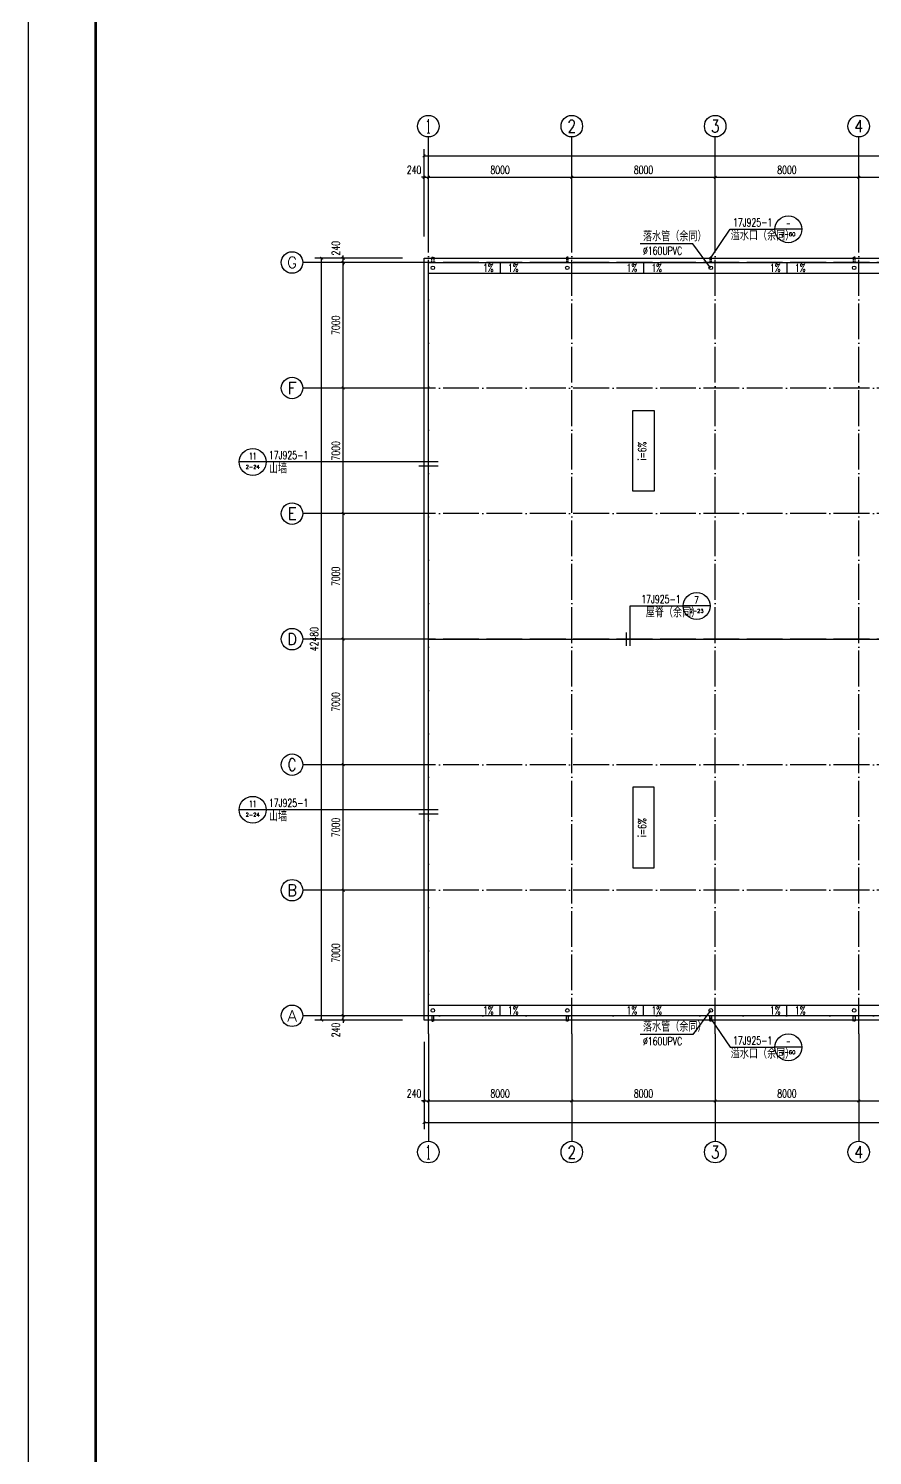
# Model space of a CAD drawing. Extents: x 170967 to 297117, y -33682 to 593582.
# Drawn here: x 170967 to 218036, y 214793 to 294351 of the extents above; entities that cross this region are included whole.
import ezdxf
from ezdxf.enums import TextEntityAlignment as Align

# ---------------------------------------------------------------- set-up
doc = ezdxf.new("R2010")
doc.units = 0
doc.header["$LTSCALE"] = 1000
doc.header["$MEASUREMENT"] = 0
doc.linetypes.add('DASH', pattern=[0.35, 0.25, -0.1])
doc.linetypes.add('DOTE', pattern=[2.42, 2, -0.2, 0.02, -0.2])
doc.layers.get('Defpoints').update_dxf_attribs({"color": 250})
for name, color, linetype in [('0 - 屋顶', 150, 'Continuous'), ('0-建筑立面', 255, 'Continuous'), ('2D_ROOF', 150, 'Continuous'), ('AXIS', 171, 'Continuous'), ('AXIS_TEXT', 7, 'Continuous'), ('DIM_IDEN', 150, 'Continuous'), ('DIM_LEAD', 171, 'Continuous'), ('DIM_SYMB', 171, 'Continuous'), ('DOTE', 14, 'DOTE'), ('PUB_TEXT', 7, 'Continuous'), ('ROOF', 150, 'Continuous'), ('TK', 4, 'Continuous')]:
    doc.layers.add(name, color=color, linetype=linetype)
doc.styles.add('_TCH_AXIS', font='COMPLEX', dxfattribs={"bigfont": 'GBCBIG'})
doc.styles.add('_TCH_DIM', font='SIMPLEX', dxfattribs={"bigfont": 'GBCBIG'})
doc.styles.add('_TCH_DIM_T3', font='SIMPLEX', dxfattribs={"width": 0.705882, "bigfont": 'GBCBIG'})
doc.styles.add('_TCH_LABEL', font='COMPLEX', dxfattribs={"bigfont": 'GBCBIG'})
doc.styles.add('COMPLEX', font='COMPLEX')
doc.dimstyles.new('_TCH_ARCH&&150', dxfattribs={"dimtxt": 446.25, "dimasz": 150, "dimexe": 375, "dimexo": 450, "dimgap": 189.375, "dimtad": 1, "dimdec": 0, "dimzin": 0, "dimdsep": 46, "dimtxsty": '_TCH_DIM_T3', "dimblk": 'ARCHTICK', "dimcen": 0.09, "dimclrt": 7, "dimazin": 2, "dimtfac": 1, "dimtdec": 0, "dimtix": 1, "dimtmove": 2, "dimatfit": 3, "dimfxl": 0, "dimtolj": 1, "dimtzin": 0, "dimarcsym": 0})

# ---------------------------------------------------------------- blocks, each defined once
blk = doc.blocks.new('GeYuanFrame_12877651', base_point=(20.09, 4.53))
at = {"layer": 'TK'}
blk.add_lwpolyline([(20.09, 4.53), (20.09, 598.53), (861.09, 598.53), (861.09, 4.53)], close=True, dxfattribs=at)
at = {"layer": 'TK', "const_width": 1}
blk.add_lwpolyline([(45.09, 588.53), (851.09, 588.53), (851.09, 14.53), (45.09, 14.53)], close=True, dxfattribs=at)
blk = doc.blocks.new('_AXISO')
blk.add_circle((0, 0), 0.5)
at = {"layer": 'AXIS_TEXT', "style": 'COMPLEX', "width": 1.041667}
blk.add_attdef('A', text='', height=0.56, dxfattribs=at).set_placement((-0.25, -0.28), (0.25, -0.28), align=Align.FIT)
blk = doc.blocks.new('_ArchTick')
at = {"color": 0, "linetype": 'ByBlock', "const_width": 0.4}
blk.add_lwpolyline([(-0.5, -0.5), (0.5, 0.5)], dxfattribs=at)
blk = doc.blocks.new('*D302')
at = {"layer": 'AXIS', "color": 0, "lineweight": -2}
for p, q in [((193026, 237858), (193026, 232983)), ((265506, 237858), (265506, 232983)), ((193026, 233358), (265506, 233358))]:
    blk.add_line(p, q, dxfattribs=at)
at = {"layer": 'Defpoints', "color": 0}
for p in [(193026, 238308), (265506, 238308), (265506, 233358)]:
    blk.add_point(p, dxfattribs=at)
at = {"layer": 'AXIS', "color": 0, "lineweight": -2, "xscale": 150, "yscale": 150, "zscale": 150, "rotation": 180}
blk.add_blockref('_ArchTick', (193026, 233358), dxfattribs=at)
at = {"layer": 'AXIS', "color": 0, "lineweight": -2, "xscale": 150, "yscale": 150, "zscale": 150}
blk.add_blockref('_ArchTick', (265506, 233358), dxfattribs=at)
at = {"layer": 'AXIS', "color": 7, "insert": (229266, 233770), "char_height": 446.2, "attachment_point": 5, "style": '_TCH_DIM_T3'}
blk.add_mtext('\\A1;72480', dxfattribs=at)
blk = doc.blocks.new('*D303')
at = {"layer": 'AXIS', "color": 0, "lineweight": -2}
for p, q in [((193026, 237858), (193026, 234183)), ((193266, 237858), (193266, 234183)), ((193026, 234558), (192876, 234558)), ((193026, 234558), (193266, 234558)), ((193266, 234558), (193416, 234558))]:
    blk.add_line(p, q, dxfattribs=at)
at = {"layer": 'Defpoints', "color": 0}
for p in [(193026, 238308), (193266, 238308), (193266, 234558)]:
    blk.add_point(p, dxfattribs=at)
at = {"layer": 'AXIS', "color": 0, "lineweight": -2, "xscale": 150, "yscale": 150, "zscale": 150}
blk.add_blockref('_ArchTick', (193026, 234558), dxfattribs=at)
at = {"layer": 'AXIS', "color": 0, "lineweight": -2, "xscale": 150, "yscale": 150, "zscale": 150, "rotation": 180}
blk.add_blockref('_ArchTick', (193266, 234558), dxfattribs=at)
at = {"layer": 'AXIS', "color": 7, "insert": (192471, 234970), "char_height": 446.2, "attachment_point": 5, "style": '_TCH_DIM_T3'}
blk.add_mtext('\\A1;240', dxfattribs=at)
blk = doc.blocks.new('*D304')
at = {"layer": 'AXIS', "color": 0, "lineweight": -2}
for p, q in [((193266, 237858), (193266, 234183)), ((201266, 237858), (201266, 234183)), ((193266, 234558), (201266, 234558))]:
    blk.add_line(p, q, dxfattribs=at)
at = {"layer": 'Defpoints', "color": 0}
for p in [(193266, 238308), (201266, 238308), (201266, 234558)]:
    blk.add_point(p, dxfattribs=at)
at = {"layer": 'AXIS', "color": 0, "lineweight": -2, "xscale": 150, "yscale": 150, "zscale": 150, "rotation": 180}
blk.add_blockref('_ArchTick', (193266, 234558), dxfattribs=at)
at = {"layer": 'AXIS', "color": 0, "lineweight": -2, "xscale": 150, "yscale": 150, "zscale": 150}
blk.add_blockref('_ArchTick', (201266, 234558), dxfattribs=at)
at = {"layer": 'AXIS', "color": 7, "insert": (197266, 234970), "char_height": 446.2, "attachment_point": 5, "style": '_TCH_DIM_T3'}
blk.add_mtext('\\A1;8000', dxfattribs=at)
blk = doc.blocks.new('*D305')
at = {"layer": 'AXIS', "color": 0, "lineweight": -2}
for p, q in [((201266, 237858), (201266, 234183)), ((209266, 237858), (209266, 234183)), ((201266, 234558), (209266, 234558))]:
    blk.add_line(p, q, dxfattribs=at)
at = {"layer": 'Defpoints', "color": 0}
for p in [(201266, 238308), (209266, 238308), (209266, 234558)]:
    blk.add_point(p, dxfattribs=at)
at = {"layer": 'AXIS', "color": 0, "lineweight": -2, "xscale": 150, "yscale": 150, "zscale": 150, "rotation": 180}
blk.add_blockref('_ArchTick', (201266, 234558), dxfattribs=at)
at = {"layer": 'AXIS', "color": 0, "lineweight": -2, "xscale": 150, "yscale": 150, "zscale": 150}
blk.add_blockref('_ArchTick', (209266, 234558), dxfattribs=at)
at = {"layer": 'AXIS', "color": 7, "insert": (205266, 234970), "char_height": 446.2, "attachment_point": 5, "style": '_TCH_DIM_T3'}
blk.add_mtext('\\A1;8000', dxfattribs=at)
blk = doc.blocks.new('*D306')
at = {"layer": 'AXIS', "color": 0, "lineweight": -2}
for p, q in [((209266, 237858), (209266, 234183)), ((217266, 237858), (217266, 234183)), ((209266, 234558), (217266, 234558))]:
    blk.add_line(p, q, dxfattribs=at)
at = {"layer": 'Defpoints', "color": 0}
for p in [(209266, 238308), (217266, 238308), (217266, 234558)]:
    blk.add_point(p, dxfattribs=at)
at = {"layer": 'AXIS', "color": 0, "lineweight": -2, "xscale": 150, "yscale": 150, "zscale": 150, "rotation": 180}
blk.add_blockref('_ArchTick', (209266, 234558), dxfattribs=at)
at = {"layer": 'AXIS', "color": 0, "lineweight": -2, "xscale": 150, "yscale": 150, "zscale": 150}
blk.add_blockref('_ArchTick', (217266, 234558), dxfattribs=at)
at = {"layer": 'AXIS', "color": 7, "insert": (213266, 234970), "char_height": 446.2, "attachment_point": 5, "style": '_TCH_DIM_T3'}
blk.add_mtext('\\A1;8000', dxfattribs=at)
blk = doc.blocks.new('*D307')
at = {"layer": 'AXIS', "color": 0, "lineweight": -2}
for p, q in [((217266, 237858), (217266, 234183)), ((225266, 237858), (225266, 234183)), ((217266, 234558), (225266, 234558))]:
    blk.add_line(p, q, dxfattribs=at)
at = {"layer": 'Defpoints', "color": 0}
for p in [(217266, 238308), (225266, 238308), (225266, 234558)]:
    blk.add_point(p, dxfattribs=at)
at = {"layer": 'AXIS', "color": 0, "lineweight": -2, "xscale": 150, "yscale": 150, "zscale": 150, "rotation": 180}
blk.add_blockref('_ArchTick', (217266, 234558), dxfattribs=at)
at = {"layer": 'AXIS', "color": 0, "lineweight": -2, "xscale": 150, "yscale": 150, "zscale": 150}
blk.add_blockref('_ArchTick', (225266, 234558), dxfattribs=at)
at = {"layer": 'AXIS', "color": 7, "insert": (221266, 234970), "char_height": 446.2, "attachment_point": 5, "style": '_TCH_DIM_T3'}
blk.add_mtext('\\A1;8000', dxfattribs=at)
blk = doc.blocks.new('*D314')
at = {"layer": 'AXIS', "color": 0, "lineweight": -2}
for p, q in [((193026, 282758), (193026, 287633)), ((193026, 287258), (265506, 287258)), ((265506, 282758), (265506, 287633))]:
    blk.add_line(p, q, dxfattribs=at)
at = {"layer": 'Defpoints', "color": 0}
for p in [(265506, 287258), (193026, 282308), (265506, 282308)]:
    blk.add_point(p, dxfattribs=at)
at = {"layer": 'AXIS', "color": 0, "lineweight": -2, "xscale": 150, "yscale": 150, "zscale": 150, "rotation": 180}
blk.add_blockref('_ArchTick', (193026, 287258), dxfattribs=at)
at = {"layer": 'AXIS', "color": 0, "lineweight": -2, "xscale": 150, "yscale": 150, "zscale": 150}
blk.add_blockref('_ArchTick', (265506, 287258), dxfattribs=at)
at = {"layer": 'AXIS', "color": 7, "insert": (229266, 287670), "char_height": 446.2, "attachment_point": 5, "style": '_TCH_DIM_T3'}
blk.add_mtext('\\A1;72480', dxfattribs=at)
blk = doc.blocks.new('*D315')
at = {"layer": 'AXIS', "color": 0, "lineweight": -2}
for p, q in [((193026, 282758), (193026, 286433)), ((193266, 282758), (193266, 286433)), ((193026, 286058), (192876, 286058)), ((193026, 286058), (193266, 286058)), ((193266, 286058), (193416, 286058))]:
    blk.add_line(p, q, dxfattribs=at)
at = {"layer": 'Defpoints', "color": 0}
for p in [(193266, 286058), (193026, 282308), (193266, 282308)]:
    blk.add_point(p, dxfattribs=at)
at = {"layer": 'AXIS', "color": 0, "lineweight": -2, "xscale": 150, "yscale": 150, "zscale": 150}
blk.add_blockref('_ArchTick', (193026, 286058), dxfattribs=at)
at = {"layer": 'AXIS', "color": 0, "lineweight": -2, "xscale": 150, "yscale": 150, "zscale": 150, "rotation": 180}
blk.add_blockref('_ArchTick', (193266, 286058), dxfattribs=at)
at = {"layer": 'AXIS', "color": 7, "insert": (192471, 286470), "char_height": 446.2, "attachment_point": 5, "style": '_TCH_DIM_T3'}
blk.add_mtext('\\A1;240', dxfattribs=at)
blk = doc.blocks.new('*D316')
at = {"layer": 'AXIS', "color": 0, "lineweight": -2}
for p, q in [((193266, 282758), (193266, 286433)), ((201266, 282758), (201266, 286433)), ((193266, 286058), (201266, 286058))]:
    blk.add_line(p, q, dxfattribs=at)
at = {"layer": 'Defpoints', "color": 0}
for p in [(201266, 286058), (193266, 282308), (201266, 282308)]:
    blk.add_point(p, dxfattribs=at)
at = {"layer": 'AXIS', "color": 0, "lineweight": -2, "xscale": 150, "yscale": 150, "zscale": 150, "rotation": 180}
blk.add_blockref('_ArchTick', (193266, 286058), dxfattribs=at)
at = {"layer": 'AXIS', "color": 0, "lineweight": -2, "xscale": 150, "yscale": 150, "zscale": 150}
blk.add_blockref('_ArchTick', (201266, 286058), dxfattribs=at)
at = {"layer": 'AXIS', "color": 7, "insert": (197266, 286470), "char_height": 446.2, "attachment_point": 5, "style": '_TCH_DIM_T3'}
blk.add_mtext('\\A1;8000', dxfattribs=at)
blk = doc.blocks.new('*D317')
at = {"layer": 'AXIS', "color": 0, "lineweight": -2}
for p, q in [((201266, 282758), (201266, 286433)), ((209266, 282758), (209266, 286433)), ((201266, 286058), (209266, 286058))]:
    blk.add_line(p, q, dxfattribs=at)
at = {"layer": 'Defpoints', "color": 0}
for p in [(209266, 286058), (201266, 282308), (209266, 282308)]:
    blk.add_point(p, dxfattribs=at)
at = {"layer": 'AXIS', "color": 0, "lineweight": -2, "xscale": 150, "yscale": 150, "zscale": 150, "rotation": 180}
blk.add_blockref('_ArchTick', (201266, 286058), dxfattribs=at)
at = {"layer": 'AXIS', "color": 0, "lineweight": -2, "xscale": 150, "yscale": 150, "zscale": 150}
blk.add_blockref('_ArchTick', (209266, 286058), dxfattribs=at)
at = {"layer": 'AXIS', "color": 7, "insert": (205266, 286470), "char_height": 446.2, "attachment_point": 5, "style": '_TCH_DIM_T3'}
blk.add_mtext('\\A1;8000', dxfattribs=at)
blk = doc.blocks.new('*D318')
at = {"layer": 'AXIS', "color": 0, "lineweight": -2}
for p, q in [((209266, 282758), (209266, 286433)), ((217266, 282758), (217266, 286433)), ((209266, 286058), (217266, 286058))]:
    blk.add_line(p, q, dxfattribs=at)
at = {"layer": 'Defpoints', "color": 0}
for p in [(217266, 286058), (209266, 282308), (217266, 282308)]:
    blk.add_point(p, dxfattribs=at)
at = {"layer": 'AXIS', "color": 0, "lineweight": -2, "xscale": 150, "yscale": 150, "zscale": 150, "rotation": 180}
blk.add_blockref('_ArchTick', (209266, 286058), dxfattribs=at)
at = {"layer": 'AXIS', "color": 0, "lineweight": -2, "xscale": 150, "yscale": 150, "zscale": 150}
blk.add_blockref('_ArchTick', (217266, 286058), dxfattribs=at)
at = {"layer": 'AXIS', "color": 7, "insert": (213266, 286470), "char_height": 446.2, "attachment_point": 5, "style": '_TCH_DIM_T3'}
blk.add_mtext('\\A1;8000', dxfattribs=at)
blk = doc.blocks.new('*D319')
at = {"layer": 'AXIS', "color": 0, "lineweight": -2}
for p, q in [((217266, 282758), (217266, 286433)), ((225266, 282758), (225266, 286433)), ((217266, 286058), (225266, 286058))]:
    blk.add_line(p, q, dxfattribs=at)
at = {"layer": 'Defpoints', "color": 0}
for p in [(225266, 286058), (217266, 282308), (225266, 282308)]:
    blk.add_point(p, dxfattribs=at)
at = {"layer": 'AXIS', "color": 0, "lineweight": -2, "xscale": 150, "yscale": 150, "zscale": 150, "rotation": 180}
blk.add_blockref('_ArchTick', (217266, 286058), dxfattribs=at)
at = {"layer": 'AXIS', "color": 0, "lineweight": -2, "xscale": 150, "yscale": 150, "zscale": 150}
blk.add_blockref('_ArchTick', (225266, 286058), dxfattribs=at)
at = {"layer": 'AXIS', "color": 7, "insert": (221266, 286470), "char_height": 446.2, "attachment_point": 5, "style": '_TCH_DIM_T3'}
blk.add_mtext('\\A1;8000', dxfattribs=at)
blk = doc.blocks.new('*D326')
at = {"layer": 'AXIS', "color": 0, "lineweight": -2}
for p, q in [((191816, 281548), (186941, 281548)), ((187316, 239068), (187316, 281548)), ((191816, 239068), (186941, 239068))]:
    blk.add_line(p, q, dxfattribs=at)
at = {"layer": 'Defpoints', "color": 0}
for p in [(187316, 281548), (192266, 281548), (192266, 239068)]:
    blk.add_point(p, dxfattribs=at)
at = {"layer": 'AXIS', "color": 0, "lineweight": -2, "xscale": 150, "yscale": 150, "zscale": 150}
for p, rotation in [((187316, 281548), 90), ((187316, 239068), 270)]:
    blk.add_blockref('_ArchTick', p, dxfattribs=dict(at, rotation=rotation))
at = {"layer": 'AXIS', "color": 7, "insert": (186903, 260308), "char_height": 446.2, "attachment_point": 5, "rotation": 90, "style": '_TCH_DIM_T3'}
blk.add_mtext('\\A1;42480', dxfattribs=at)
blk = doc.blocks.new('*D327')
at = {"layer": 'AXIS', "color": 0, "lineweight": -2}
for p, q in [((191816, 239308), (188141, 239308)), ((191816, 239068), (188141, 239068)), ((188516, 239308), (188516, 239458)), ((188516, 239068), (188516, 239308)), ((188516, 239068), (188516, 238918))]:
    blk.add_line(p, q, dxfattribs=at)
at = {"layer": 'Defpoints', "color": 0}
for p in [(188516, 239308), (192266, 239308), (192266, 239068)]:
    blk.add_point(p, dxfattribs=at)
at = {"layer": 'AXIS', "color": 0, "lineweight": -2, "xscale": 150, "yscale": 150, "zscale": 150}
for p, rotation in [((188516, 239308), 270), ((188516, 239068), 90)]:
    blk.add_blockref('_ArchTick', p, dxfattribs=dict(at, rotation=rotation))
at = {"layer": 'AXIS', "color": 7, "insert": (188103, 238513), "char_height": 446.2, "attachment_point": 5, "rotation": 90, "style": '_TCH_DIM_T3'}
blk.add_mtext('\\A1;240', dxfattribs=at)
blk = doc.blocks.new('*D328')
at = {"layer": 'AXIS', "color": 0, "lineweight": -2}
for p, q in [((191816, 246308), (188141, 246308)), ((188516, 239308), (188516, 246308)), ((191816, 239308), (188141, 239308))]:
    blk.add_line(p, q, dxfattribs=at)
at = {"layer": 'Defpoints', "color": 0}
for p in [(188516, 246308), (192266, 246308), (192266, 239308)]:
    blk.add_point(p, dxfattribs=at)
at = {"layer": 'AXIS', "color": 0, "lineweight": -2, "xscale": 150, "yscale": 150, "zscale": 150}
for p, rotation in [((188516, 246308), 90), ((188516, 239308), 270)]:
    blk.add_blockref('_ArchTick', p, dxfattribs=dict(at, rotation=rotation))
at = {"layer": 'AXIS', "color": 7, "insert": (188103, 242808), "char_height": 446.2, "attachment_point": 5, "rotation": 90, "style": '_TCH_DIM_T3'}
blk.add_mtext('\\A1;7000', dxfattribs=at)
blk = doc.blocks.new('*D329')
at = {"layer": 'AXIS', "color": 0, "lineweight": -2}
for p, q in [((191816, 253308), (188141, 253308)), ((188516, 246308), (188516, 253308)), ((191816, 246308), (188141, 246308))]:
    blk.add_line(p, q, dxfattribs=at)
at = {"layer": 'Defpoints', "color": 0}
for p in [(188516, 253308), (192266, 253308), (192266, 246308)]:
    blk.add_point(p, dxfattribs=at)
at = {"layer": 'AXIS', "color": 0, "lineweight": -2, "xscale": 150, "yscale": 150, "zscale": 150}
for p, rotation in [((188516, 253308), 90), ((188516, 246308), 270)]:
    blk.add_blockref('_ArchTick', p, dxfattribs=dict(at, rotation=rotation))
at = {"layer": 'AXIS', "color": 7, "insert": (188103, 249808), "char_height": 446.2, "attachment_point": 5, "rotation": 90, "style": '_TCH_DIM_T3'}
blk.add_mtext('\\A1;7000', dxfattribs=at)
blk = doc.blocks.new('*D330')
at = {"layer": 'AXIS', "color": 0, "lineweight": -2}
for p, q in [((191816, 260308), (188141, 260308)), ((188516, 253308), (188516, 260308)), ((191816, 253308), (188141, 253308))]:
    blk.add_line(p, q, dxfattribs=at)
at = {"layer": 'Defpoints', "color": 0}
for p in [(188516, 260308), (192266, 260308), (192266, 253308)]:
    blk.add_point(p, dxfattribs=at)
at = {"layer": 'AXIS', "color": 0, "lineweight": -2, "xscale": 150, "yscale": 150, "zscale": 150}
for p, rotation in [((188516, 260308), 90), ((188516, 253308), 270)]:
    blk.add_blockref('_ArchTick', p, dxfattribs=dict(at, rotation=rotation))
at = {"layer": 'AXIS', "color": 7, "insert": (188103, 256808), "char_height": 446.2, "attachment_point": 5, "rotation": 90, "style": '_TCH_DIM_T3'}
blk.add_mtext('\\A1;7000', dxfattribs=at)
blk = doc.blocks.new('*D331')
at = {"layer": 'AXIS', "color": 0, "lineweight": -2}
for p, q in [((191816, 267308), (188141, 267308)), ((188516, 260308), (188516, 267308)), ((191816, 260308), (188141, 260308))]:
    blk.add_line(p, q, dxfattribs=at)
at = {"layer": 'Defpoints', "color": 0}
for p in [(188516, 267308), (192266, 267308), (192266, 260308)]:
    blk.add_point(p, dxfattribs=at)
at = {"layer": 'AXIS', "color": 0, "lineweight": -2, "xscale": 150, "yscale": 150, "zscale": 150}
for p, rotation in [((188516, 267308), 90), ((188516, 260308), 270)]:
    blk.add_blockref('_ArchTick', p, dxfattribs=dict(at, rotation=rotation))
at = {"layer": 'AXIS', "color": 7, "insert": (188103, 263808), "char_height": 446.2, "attachment_point": 5, "rotation": 90, "style": '_TCH_DIM_T3'}
blk.add_mtext('\\A1;7000', dxfattribs=at)
blk = doc.blocks.new('*D332')
at = {"layer": 'AXIS', "color": 0, "lineweight": -2}
for p, q in [((191816, 274308), (188141, 274308)), ((188516, 267308), (188516, 274308)), ((191816, 267308), (188141, 267308))]:
    blk.add_line(p, q, dxfattribs=at)
at = {"layer": 'Defpoints', "color": 0}
for p in [(188516, 274308), (192266, 274308), (192266, 267308)]:
    blk.add_point(p, dxfattribs=at)
at = {"layer": 'AXIS', "color": 0, "lineweight": -2, "xscale": 150, "yscale": 150, "zscale": 150}
for p, rotation in [((188516, 274308), 90), ((188516, 267308), 270)]:
    blk.add_blockref('_ArchTick', p, dxfattribs=dict(at, rotation=rotation))
at = {"layer": 'AXIS', "color": 7, "insert": (188103, 270808), "char_height": 446.2, "attachment_point": 5, "rotation": 90, "style": '_TCH_DIM_T3'}
blk.add_mtext('\\A1;7000', dxfattribs=at)
blk = doc.blocks.new('*D333')
at = {"layer": 'AXIS', "color": 0, "lineweight": -2}
for p, q in [((191816, 281308), (188141, 281308)), ((188516, 274308), (188516, 281308)), ((191816, 274308), (188141, 274308))]:
    blk.add_line(p, q, dxfattribs=at)
at = {"layer": 'Defpoints', "color": 0}
for p in [(188516, 281308), (192266, 281308), (192266, 274308)]:
    blk.add_point(p, dxfattribs=at)
at = {"layer": 'AXIS', "color": 0, "lineweight": -2, "xscale": 150, "yscale": 150, "zscale": 150}
for p, rotation in [((188516, 281308), 90), ((188516, 274308), 270)]:
    blk.add_blockref('_ArchTick', p, dxfattribs=dict(at, rotation=rotation))
at = {"layer": 'AXIS', "color": 7, "insert": (188103, 277808), "char_height": 446.2, "attachment_point": 5, "rotation": 90, "style": '_TCH_DIM_T3'}
blk.add_mtext('\\A1;7000', dxfattribs=at)
blk = doc.blocks.new('*D334')
at = {"layer": 'AXIS', "color": 0, "lineweight": -2}
for p, q in [((188516, 281548), (188516, 281698)), ((191816, 281548), (188141, 281548)), ((191816, 281308), (188141, 281308)), ((188516, 281308), (188516, 281548)), ((188516, 281308), (188516, 281158))]:
    blk.add_line(p, q, dxfattribs=at)
at = {"layer": 'Defpoints', "color": 0}
for p in [(188516, 281548), (192266, 281548), (192266, 281308)]:
    blk.add_point(p, dxfattribs=at)
at = {"layer": 'AXIS', "color": 0, "lineweight": -2, "xscale": 150, "yscale": 150, "zscale": 150}
for p, rotation in [((188516, 281548), 270), ((188516, 281308), 90)]:
    blk.add_blockref('_ArchTick', p, dxfattribs=dict(at, rotation=rotation))
at = {"layer": 'AXIS', "color": 7, "insert": (188103, 282103), "char_height": 446.2, "attachment_point": 5, "rotation": 90, "style": '_TCH_DIM_T3'}
blk.add_mtext('\\A1;240', dxfattribs=at)

msp = doc.modelspace()

# ---------------------------------------------------------------- linework, layer by layer
at = {"color": 6, "linetype": 'DASH', "ltscale": 0.3}
for points in [[(193465.9, 281607.7), (193565.9, 281607.7), (193565.9, 281307.7), (193465.9, 281307.7)], [(201065.9, 281607.7), (200965.9, 281607.7), (200965.9, 281307.7), (201065.9, 281307.7)], [(209065.9, 281607.7), (208965.9, 281607.7), (208965.9, 281307.7), (209065.9, 281307.7)], [(217065.9, 281607.7), (216965.9, 281607.7), (216965.9, 281307.7), (217065.9, 281307.7)], [(193465.9, 239007.7), (193565.9, 239007.7), (193565.9, 239307.7), (193465.9, 239307.7)], [(201065.9, 239007.7), (200965.9, 239007.7), (200965.9, 239307.7), (201065.9, 239307.7)], [(209065.9, 239007.7), (208965.9, 239007.7), (208965.9, 239307.7), (209065.9, 239307.7)], [(217065.9, 239007.7), (216965.9, 239007.7), (216965.9, 239307.7), (217065.9, 239307.7)]]:
    msp.add_lwpolyline(points, close=True, dxfattribs=at)
at = {"color": 6}
for centre in [(193515.9, 281007.7), (201015.9, 281007.7), (209015.9, 281007.7), (217015.9, 281007.7), (193515.9, 239607.7), (201015.9, 239607.7), (209015.9, 239607.7), (217015.9, 239607.7)]:
    msp.add_circle(centre, 100, dxfattribs=at)
at = {"layer": '0 - 屋顶'}
for p, q in [((197265.9, 281307.7), (197265.9, 280707.7)), ((205265.9, 281307.7), (205265.9, 280707.7)), ((213265.9, 281307.7), (213265.9, 280707.7)), ((197265.9, 239307.7), (197265.9, 239907.7)), ((205265.9, 239307.7), (205265.9, 239907.7)), ((213265.9, 239307.7), (213265.9, 239907.7))]:
    msp.add_line(p, q, dxfattribs=at)
at = {"layer": '2D_ROOF'}
for points in [[(205865.9, 273057.7), (205865.9, 268557.7), (204665.9, 268557.7), (204665.9, 273057.7)], [(205865.9, 247557.7), (205865.9, 252057.7), (204665.9, 252057.7), (204665.9, 247557.7)]]:
    msp.add_lwpolyline(points, close=True, dxfattribs=at)
at = {"layer": 'AXIS'}
for p, q in [((193265.9, 282307.7), (193265.9, 288307.7)), ((201265.9, 282307.7), (201265.9, 288307.7)), ((209265.9, 282307.7), (209265.9, 288307.7)), ((217265.9, 282307.7), (217265.9, 288307.7)), ((192265.9, 281307.7), (186265.9, 281307.7)), ((192265.9, 274307.7), (186265.9, 274307.7)), ((192265.9, 267307.7), (186265.9, 267307.7)), ((192265.9, 260307.7), (186265.9, 260307.7)), ((192265.9, 253307.7), (186265.9, 253307.7)), ((192265.9, 246307.7), (186265.9, 246307.7)), ((192265.9, 239307.7), (186265.9, 239307.7)), ((193265.9, 238307.7), (193265.9, 232307.7)), ((201265.9, 238307.7), (201265.9, 232307.7)), ((209265.9, 238307.7), (209265.9, 232307.7)), ((217265.9, 238307.7), (217265.9, 232307.7))]:
    msp.add_line(p, q, dxfattribs=at)
at = {"layer": 'DIM_IDEN'}
for p, q in [((209012.8, 281572.6), (210095.8, 283161.2)), ((210095.8, 283161.2), (212593.1, 283161.2)), ((214093.1, 283161.2), (212593.1, 283161.2)), ((184220.2, 270186.6), (182720.2, 270186.6)), ((192074.2, 270186.6), (184220.2, 270186.6)), ((193818.1, 270186.6), (192074.2, 270186.6)), ((204525.4, 262155.4), (207479, 262155.4)), ((204525.4, 259932.7), (204525.4, 262155.4)), ((208979, 262155.4), (207479, 262155.4)), ((184220.2, 250791.6), (182720.2, 250791.6)), ((192074.2, 250791.6), (184220.2, 250791.6)), ((193818.1, 250791.6), (192074.2, 250791.6)), ((209012.8, 239138.2), (210095.8, 237549.5)), ((210095.8, 237549.5), (212593.1, 237549.5)), ((214093.1, 237549.5), (212593.1, 237549.5))]:
    msp.add_line(p, q, dxfattribs=at)
at = {"layer": 'DIM_IDEN', "const_width": 75}
for points in [[(193818.1, 269961.6), (192722.6, 269961.6)], [(204300.4, 259932.7), (204300.4, 260682.7)], [(193818.1, 250566.6), (192722.6, 250566.6)]]:
    msp.add_lwpolyline(points, dxfattribs=at)
at = {"layer": 'DIM_IDEN'}
for centre, radius in [((213343.1, 283161.2), 750), ((208995.8, 281547.7), 30.1), ((183470.2, 270186.6), 750), ((208229, 262155.4), 750), ((183470.2, 250791.6), 750), ((208995.8, 239163), 30.1), ((213343.1, 237549.5), 750)]:
    msp.add_circle(centre, radius, dxfattribs=at)
at = {"layer": 'DIM_LEAD'}
for p, q in [((208016.6, 282342.3), (205080.6, 282342.3)), ((209004.2, 281007.7), (208016.6, 282342.3)), ((209004.2, 239607.7), (208016.6, 238273)), ((208016.6, 238273), (205080.6, 238273))]:
    msp.add_line(p, q, dxfattribs=at)
at = {"layer": 'DIM_SYMB'}
for points in [[(196165.6, 281007.7, 0, 0, 0), (194715.6, 281007.7, 120, 0, 0), (194265.6, 281007.7, 0, 0, 0)], [(198366.3, 281007.7, 0, 0, 0), (199816.3, 281007.7, 120, 0, 0), (200266.3, 281007.7, 0, 0, 0)], [(204165.6, 281007.7, 0, 0, 0), (202715.6, 281007.7, 120, 0, 0), (202265.6, 281007.7, 0, 0, 0)], [(206366.3, 281007.7, 0, 0, 0), (207816.3, 281007.7, 120, 0, 0), (208266.3, 281007.7, 0, 0, 0)], [(212165.6, 281007.7, 0, 0, 0), (210715.6, 281007.7, 120, 0, 0), (210265.6, 281007.7, 0, 0, 0)], [(214366.3, 281007.7, 0, 0, 0), (215816.3, 281007.7, 120, 0, 0), (216266.3, 281007.7, 0, 0, 0)], [(205565.9, 269557.7, 0, 0, 0), (205565.9, 271607.7, 120, 0, 0), (205565.9, 272057.7, 0, 0, 0)], [(205565.9, 251057.7, 0, 0, 0), (205565.9, 249007.7, 120, 0, 0), (205565.9, 248557.7, 0, 0, 0)], [(196165.6, 239607.7, 0, 0, 0), (194715.6, 239607.7, 120, 0, 0), (194265.6, 239607.7, 0, 0, 0)], [(198366.3, 239607.7, 0, 0, 0), (199816.3, 239607.7, 120, 0, 0), (200266.3, 239607.7, 0, 0, 0)], [(204165.6, 239607.7, 0, 0, 0), (202715.6, 239607.7, 120, 0, 0), (202265.6, 239607.7, 0, 0, 0)], [(206366.3, 239607.7, 0, 0, 0), (207816.3, 239607.7, 120, 0, 0), (208266.3, 239607.7, 0, 0, 0)], [(212165.6, 239607.7, 0, 0, 0), (210715.6, 239607.7, 120, 0, 0), (210265.6, 239607.7, 0, 0, 0)], [(214366.3, 239607.7, 0, 0, 0), (215816.3, 239607.7, 120, 0, 0), (216266.3, 239607.7, 0, 0, 0)]]:
    msp.add_lwpolyline(points, format="xyseb", dxfattribs=at)
at = {"layer": 'DOTE'}
for p, q in [((193265.9, 238307.7), (193265.9, 282307.7)), ((201265.9, 238307.7), (201265.9, 282307.7)), ((209265.9, 238307.7), (209265.9, 282307.7)), ((217265.9, 238307.7), (217265.9, 282307.7)), ((266265.9, 281307.7), (192265.9, 281307.7)), ((266265.9, 274307.7), (192265.9, 274307.7)), ((266265.9, 267307.7), (192265.9, 267307.7)), ((266265.9, 260307.7), (192265.9, 260307.7)), ((266265.9, 253307.7), (192265.9, 253307.7)), ((266265.9, 246307.7), (192265.9, 246307.7)), ((266265.9, 239307.7), (192265.9, 239307.7))]:
    msp.add_line(p, q, dxfattribs=at)
at = {"layer": 'ROOF'}
for p, q in [((193265.9, 280707.7), (265265.9, 280707.7)), ((193265.9, 260307.7), (265265.9, 260307.7)), ((193265.9, 239907.7), (265265.9, 239907.7))]:
    msp.add_line(p, q, dxfattribs=at)
for points in [[(193025.9, 281547.7), (265505.9, 281547.7), (265505.9, 239067.7), (193025.9, 239067.7)], [(193265.9, 281307.7), (265265.9, 281307.7), (265265.9, 239307.7), (193265.9, 239307.7)]]:
    msp.add_lwpolyline(points, close=True, dxfattribs=at)

# ---------------------------------------------------------------- block references
at = {"layer": '0-建筑立面', "xscale": 150, "yscale": 150, "zscale": 150}
msp.add_blockref('GeYuanFrame_12877651', (170967.1, 210095.1), dxfattribs=at)
at = {"layer": 'AXIS'}
ref = msp.add_blockref('_AXISO', (193265.9, 288907.7), dxfattribs=dict(at, xscale=1200, yscale=1200, zscale=1200))
ref.add_attrib('A', '1', dxfattribs={"layer": 'AXIS_TEXT', "height": 772.1, "style": '_TCH_AXIS'}).set_placement((193100.5, 288521.6), (193431.4, 288521.6), align=Align.FIT)
ref = msp.add_blockref('_AXISO', (201265.9, 288907.7), dxfattribs=dict(at, xscale=1200, yscale=1200, zscale=1200))
ref.add_attrib('A', '2', dxfattribs={"layer": 'AXIS_TEXT', "height": 698.9, "style": '_TCH_AXIS'}).set_placement((201032.9, 288558.2), (201498.9, 288558.2), align=Align.FIT)
ref = msp.add_blockref('_AXISO', (209265.9, 288907.7), dxfattribs=dict(at, xscale=1200, yscale=1200, zscale=1200))
ref.add_attrib('A', '3', dxfattribs={"layer": 'AXIS_TEXT', "height": 698.9, "style": '_TCH_AXIS'}).set_placement((209032.9, 288558.2), (209498.9, 288558.2), align=Align.FIT)
ref = msp.add_blockref('_AXISO', (217265.9, 288907.7), dxfattribs=dict(at, xscale=1200, yscale=1200, zscale=1200))
ref.add_attrib('A', '4', dxfattribs={"layer": 'AXIS_TEXT', "height": 668.2, "style": '_TCH_AXIS'}).set_placement((217011.4, 288573.6), (217520.5, 288573.6), align=Align.FIT)
ref = msp.add_blockref('_AXISO', (185665.9, 281307.7), dxfattribs=dict(at, xscale=1200, yscale=1200, zscale=1200))
ref.add_attrib('A', 'G', dxfattribs={"layer": 'AXIS_TEXT', "height": 637.8, "style": '_TCH_AXIS'}).set_placement((185392.6, 280988.8), (185939.3, 280988.8), align=Align.FIT)
ref = msp.add_blockref('_AXISO', (185665.9, 274307.7), dxfattribs=dict(at, xscale=1200, yscale=1200, zscale=1200))
ref.add_attrib('A', 'F', dxfattribs={"layer": 'AXIS_TEXT', "height": 668.2, "style": '_TCH_AXIS'}).set_placement((185411.4, 273973.6), (185920.5, 273973.6), align=Align.FIT)
ref = msp.add_blockref('_AXISO', (185665.9, 267307.7), dxfattribs=dict(at, xscale=1200, yscale=1200, zscale=1200))
ref.add_attrib('A', 'E', dxfattribs={"layer": 'AXIS_TEXT', "height": 668.2, "style": '_TCH_AXIS'}).set_placement((185411.4, 266973.6), (185920.5, 266973.6), align=Align.FIT)
ref = msp.add_blockref('_AXISO', (185665.9, 260307.7), dxfattribs=dict(at, xscale=1200, yscale=1200, zscale=1200))
ref.add_attrib('A', 'D', dxfattribs={"layer": 'AXIS_TEXT', "height": 652.9, "style": '_TCH_AXIS'}).set_placement((185401.7, 259981.2), (185930.2, 259981.2), align=Align.FIT)
ref = msp.add_blockref('_AXISO', (185665.9, 253307.7), dxfattribs=dict(at, xscale=1200, yscale=1200, zscale=1200))
ref.add_attrib('A', 'C', dxfattribs={"layer": 'AXIS_TEXT', "height": 683.5, "style": '_TCH_AXIS'}).set_placement((185421.8, 252965.9), (185910, 252965.9), align=Align.FIT)
ref = msp.add_blockref('_AXISO', (185665.9, 246307.7), dxfattribs=dict(at, xscale=1200, yscale=1200, zscale=1200))
ref.add_attrib('A', 'B', dxfattribs={"layer": 'AXIS_TEXT', "height": 652.9, "style": '_TCH_AXIS'}).set_placement((185401.7, 245981.2), (185930.2, 245981.2), align=Align.FIT)
ref = msp.add_blockref('_AXISO', (185665.9, 239307.7), dxfattribs=dict(at, xscale=1200, yscale=1200, zscale=1200))
ref.add_attrib('A', 'A', dxfattribs={"layer": 'AXIS_TEXT', "height": 637.8, "style": '_TCH_AXIS'}).set_placement((185392.6, 238988.8), (185939.3, 238988.8), align=Align.FIT)
ref = msp.add_blockref('_AXISO', (193265.9, 231707.7), dxfattribs=dict(at, xscale=1200, yscale=1200, zscale=1200))
ref.add_attrib('A', '1', dxfattribs={"layer": 'AXIS_TEXT', "height": 772.1, "style": '_TCH_AXIS'}).set_placement((193100.5, 231321.6), (193431.4, 231321.6), align=Align.FIT)
ref = msp.add_blockref('_AXISO', (201265.9, 231707.7), dxfattribs=dict(at, xscale=1200, yscale=1200, zscale=1200))
ref.add_attrib('A', '2', dxfattribs={"layer": 'AXIS_TEXT', "height": 698.9, "style": '_TCH_AXIS'}).set_placement((201032.9, 231358.2), (201498.9, 231358.2), align=Align.FIT)
ref = msp.add_blockref('_AXISO', (209265.9, 231707.7), dxfattribs=dict(at, xscale=1200, yscale=1200, zscale=1200))
ref.add_attrib('A', '3', dxfattribs={"layer": 'AXIS_TEXT', "height": 698.9, "style": '_TCH_AXIS'}).set_placement((209032.9, 231358.2), (209498.9, 231358.2), align=Align.FIT)
ref = msp.add_blockref('_AXISO', (217265.9, 231707.7), dxfattribs=dict(at, xscale=1200, yscale=1200, zscale=1200))
ref.add_attrib('A', '4', dxfattribs={"layer": 'AXIS_TEXT', "height": 668.2, "style": '_TCH_AXIS'}).set_placement((217011.4, 231373.6), (217520.5, 231373.6), align=Align.FIT)

# ---------------------------------------------------------------- texts
at = {"layer": 'PUB_TEXT', "width": 0.705882}
for s, style, p in [('17J925-1', '_TCH_LABEL', (210260.6, 283318.7)), ('%%c160UPVC', '_TCH_DIM', (205238.1, 281738.6)), ('1%', '_TCH_DIM', (196315.6, 280784.5)), ('1%', '_TCH_DIM', (197706.3, 280784.5)), ('1%', '_TCH_DIM', (204315.6, 280784.5)), ('1%', '_TCH_DIM', (205706.3, 280784.5)), ('1%', '_TCH_DIM', (212315.6, 280784.5)), ('1%', '_TCH_DIM', (213706.3, 280784.5)), ('17J925-1', '_TCH_LABEL', (184377.7, 270344.1)), ('17J925-1', '_TCH_LABEL', (205146.5, 262312.9)), ('17J925-1', '_TCH_LABEL', (184377.7, 250949.1)), ('1%', '_TCH_DIM', (196315.6, 239384.5)), ('1%', '_TCH_DIM', (197706.3, 239384.5)), ('1%', '_TCH_DIM', (204315.6, 239384.5)), ('1%', '_TCH_DIM', (205706.3, 239384.5)), ('1%', '_TCH_DIM', (212315.6, 239384.5)), ('1%', '_TCH_DIM', (213706.3, 239384.5)), ('%%c160UPVC', '_TCH_DIM', (205238.1, 237669.3)), ('17J925-1', '_TCH_LABEL', (210260.6, 237707))]:
    msp.add_text(s, height=446.25, dxfattribs=dict(at, style=style)).set_placement(p)
at = {"layer": 'PUB_TEXT', "style": '_TCH_LABEL', "width": 0.777778}
for p, p2 in [((213212.6, 283300.1), (213473.6, 283300.1)), ((213212.6, 237688.3), (213473.6, 237688.3))]:
    msp.add_text('-', height=391.5, dxfattribs=at).set_placement(p, p2, align=Align.FIT)
at = {"layer": 'PUB_TEXT'}
for s, style, p in [('落水管（余同）', '_TCH_DIM', (205238.1, 282499.8)), ('溢水口（余同）', '_TCH_LABEL', (210130.5, 282540.2)), ('山墙', '_TCH_LABEL', (184377.7, 269548.8)), ('屋脊（余同）', '_TCH_LABEL', (205390.6, 261528.7)), ('山墙', '_TCH_LABEL', (184377.7, 250153.7)), ('落水管（余同）', '_TCH_DIM', (205238.1, 238430.5)), ('溢水口（余同）', '_TCH_LABEL', (210130.5, 236928.4))]:
    msp.add_text(s, height=506.38, dxfattribs=dict(at, style=style)).set_placement(p)
at = {"layer": 'PUB_TEXT', "style": '_TCH_LABEL'}
for s, height, p, p2 in [('2-60', 204.59, (212953.4, 282782.2), (213732.8, 282782.2)), ('11', 363.03, (183262.7, 270329.7), (183677.6, 270329.7)), ('2-24', 200.81, (183078.1, 269810.3), (183862.2, 269810.3)), ('7', 391.5, (208098.5, 262294.2), (208359.5, 262294.2)), ('2-23', 204.59, (207839.3, 261776.3), (208618.6, 261776.3)), ('2-24', 200.81, (183078.1, 250415.3), (183862.2, 250415.3)), ('11', 363.03, (183262.7, 250934.7), (183677.6, 250934.7)), ('2-60', 204.59, (212953.4, 237170.4), (213732.8, 237170.4))]:
    msp.add_text(s, height=height, dxfattribs=at).set_placement(p, p2, align=Align.FIT)
at = {"layer": 'PUB_TEXT', "style": '_TCH_DIM', "width": 0.705882}
for p in [(205408.4, 270267.7), (205408.4, 249267.7)]:
    msp.add_text('i=6%', height=446.25, rotation=90, dxfattribs=at).set_placement(p)

# ---------------------------------------------------------------- dimensions: what is measured, and where the dimension line sits
at = {"layer": 'AXIS'}
for p1, p2, distance, picture, middle in [((193025.9, 282307.7), (265505.9, 282307.7), 4950, '*D314', (229265.9, 287670.2)), ((193265.9, 282307.7), (201265.9, 282307.7), 3750, '*D316', (197265.9, 286470.2)), ((201265.9, 282307.7), (209265.9, 282307.7), 3750, '*D317', (205265.9, 286470.2)), ((209265.9, 282307.7), (217265.9, 282307.7), 3750, '*D318', (213265.9, 286470.2)), ((217265.9, 282307.7), (225265.9, 282307.7), 3750, '*D319', (221265.9, 286470.2)), ((192265.9, 239067.7), (192265.9, 281547.7), 4950, '*D326', (186903.4, 260307.7)), ((192265.9, 274307.7), (192265.9, 281307.7), 3750, '*D333', (188103.4, 277807.7)), ((192265.9, 267307.7), (192265.9, 274307.7), 3750, '*D332', (188103.4, 270807.7)), ((192265.9, 260307.7), (192265.9, 267307.7), 3750, '*D331', (188103.4, 263807.7)), ((192265.9, 253307.7), (192265.9, 260307.7), 3750, '*D330', (188103.4, 256807.7)), ((192265.9, 246307.7), (192265.9, 253307.7), 3750, '*D329', (188103.4, 249807.7)), ((192265.9, 239307.7), (192265.9, 246307.7), 3750, '*D328', (188103.4, 242807.7)), ((193025.9, 238307.7), (265505.9, 238307.7), -4950, '*D302', (229265.9, 233770.2)), ((193265.9, 238307.7), (201265.9, 238307.7), -3750, '*D304', (197265.9, 234970.2)), ((201265.9, 238307.7), (209265.9, 238307.7), -3750, '*D305', (205265.9, 234970.2)), ((209265.9, 238307.7), (217265.9, 238307.7), -3750, '*D306', (213265.9, 234970.2)), ((217265.9, 238307.7), (225265.9, 238307.7), -3750, '*D307', (221265.9, 234970.2))]:
    dim = msp.add_aligned_dim(p1=p1, p2=p2, distance=distance, dimstyle='_TCH_ARCH&&150', dxfattribs=at)
    dim.commit()
    dim.dimension.update_dxf_attribs({"geometry": picture, "text_midpoint": middle})
for base, p1, p2, angle, picture, middle in [((193265.9, 286057.7), (193025.9, 282307.7), (193265.9, 282307.7), 0, '*D315', (192470.9, 286470.2)), ((188515.9, 281547.7), (192265.9, 281307.7), (192265.9, 281547.7), 90, '*D334', (188103.4, 282102.7)), ((188515.9, 239307.7), (192265.9, 239067.7), (192265.9, 239307.7), 90, '*D327', (188103.4, 238512.7)), ((193265.9, 234557.7), (193025.9, 238307.7), (193265.9, 238307.7), 0, '*D303', (192470.9, 234970.2))]:
    dim = msp.add_linear_dim(base=base, p1=p1, p2=p2, angle=angle, dimstyle='_TCH_ARCH&&150', dxfattribs=at)
    dim.commit()
    dim.dimension.update_dxf_attribs({"geometry": picture, "text_midpoint": middle, "dimtype": 161})

doc.saveas('drawing.dxf')
